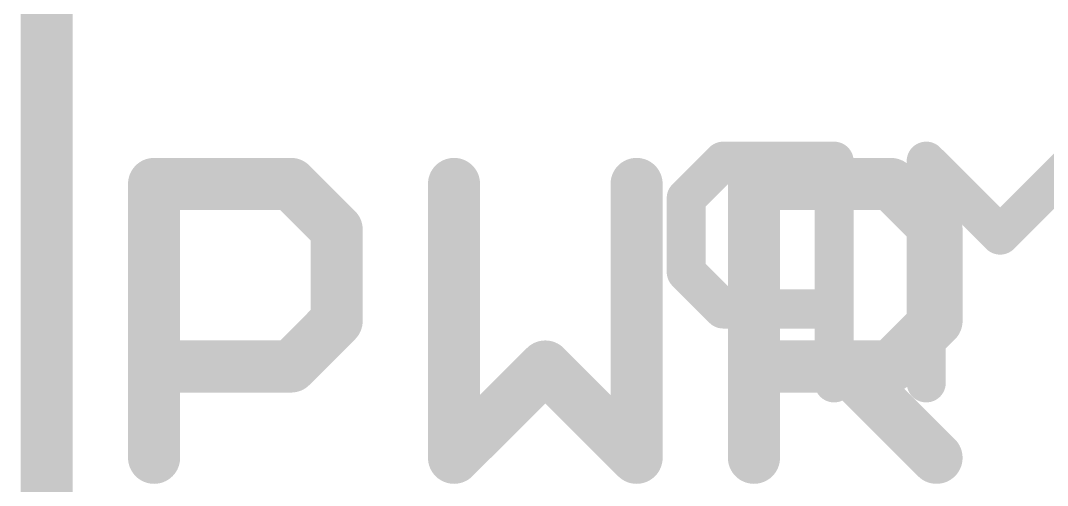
# Model space of a CAD drawing. Extents: x -19.1 to 20.4, y -11.4 to 20.4.
# Drawn here: x -0.102 to 3.902, y 7.931 to 9.744 of the extents above; entities that cross this region are included whole.
import ezdxf

# ---------------------------------------------------------------- set-up
doc = ezdxf.new("R2010")
doc.units = 0
for name, color, linetype in [('1', 12, 'CONTINUOUS'), ('16', 132, 'CONTINUOUS'), ('20', 53, 'CONTINUOUS'), ('21', 41, 'CONTINUOUS'), ('22', 40, 'CONTINUOUS')]:
    doc.layers.add(name, color=color, linetype=linetype)

msp = doc.modelspace()

# ---------------------------------------------------------------- linework, layer by layer
at = {"layer": '1', "const_width": 0.2032}
msp.add_lwpolyline([(0, 0), (0, 20.32)], dxfattribs=at)
at = {"layer": '16', "const_width": 0.2032}
msp.add_lwpolyline([(0, 0), (0, 20.32)], dxfattribs=at)
at = {"layer": '20', "const_width": 0.2032}
msp.add_lwpolyline([(0, 20.32), (0, 0)], dxfattribs=at)
at = {"layer": '21', "const_width": 0.2032}
for points in [[(0.4191, 8.0391), (0.4191, 9.1068)], [(0.4191, 9.1068), (0.953, 9.1068)], [(0.953, 9.1068), (1.1309, 8.9289)], [(1.5885, 9.1068), (1.5885, 8.0391)], [(2.3003, 8.0391), (2.3003, 9.1068)], [(2.7579, 8.0391), (2.7579, 9.1068)], [(2.7579, 9.1068), (3.2917, 9.1068)], [(3.2917, 9.1068), (3.4697, 8.9289)], [(1.1309, 8.9289), (1.1309, 8.573)], [(3.4697, 8.9289), (3.4697, 8.573)], [(1.1309, 8.573), (0.953, 8.395)], [(3.4697, 8.573), (3.2917, 8.395)], [(0.953, 8.395), (0.4191, 8.395)], [(1.5885, 8.0391), (1.9444, 8.395)], [(1.9444, 8.395), (2.3003, 8.0391)], [(3.2917, 8.395), (2.7579, 8.395)], [(3.1138, 8.395), (3.4697, 8.0391)]]:
    msp.add_lwpolyline(points, dxfattribs=at)
at = {"layer": '21', "const_width": 0.1016}
for points in [[(0.4699, 9.1068, 1), (0.3683, 9.1068)], [(0.4191, 9.1576, 1), (0.4191, 9.056)], [(0.9889, 9.1427, 1), (0.917, 9.0709)], [(0.953, 9.056, 1), (0.953, 9.1576)], [(1.6393, 9.1068, 1), (1.5377, 9.1068)], [(2.3511, 9.1068, 1), (2.2495, 9.1068)], [(2.8087, 9.1068, 1), (2.7071, 9.1068)], [(2.7579, 9.1576, 1), (2.7579, 9.056)], [(3.3277, 9.1427, 1), (3.2558, 9.0709)], [(3.2917, 9.056, 1), (3.2917, 9.1576)], [(1.1817, 8.9289, 1), (1.0801, 8.9289)], [(1.095, 8.8929, 1), (1.1668, 8.9648)], [(3.5205, 8.9289, 1), (3.4189, 8.9289)], [(3.4338, 8.8929, 1), (3.5056, 8.9648)], [(1.1668, 8.537, 1), (1.095, 8.6089)], [(3.5056, 8.537, 1), (3.4338, 8.6089)], [(1.0801, 8.573, 1), (1.1817, 8.573)], [(3.4189, 8.573, 1), (3.5205, 8.573)], [(0.4191, 8.4458, 1), (0.4191, 8.3442)], [(0.953, 8.3442, 1), (0.953, 8.4458)], [(1.9803, 8.4309, 1), (1.9085, 8.3591)], [(1.9803, 8.3591, 1), (1.9085, 8.4309)], [(2.7579, 8.4458, 1), (2.7579, 8.3442)], [(3.1497, 8.4309, 1), (3.0779, 8.3591)], [(3.2917, 8.3442, 1), (3.2917, 8.4458)], [(0.917, 8.4309, 1), (0.9889, 8.3591)], [(3.2558, 8.4309, 1), (3.3277, 8.3591)], [(0.3683, 8.0391, 1), (0.4699, 8.0391)], [(1.5526, 8.075, 1), (1.6244, 8.0032)], [(1.5377, 8.0391, 1), (1.6393, 8.0391)], [(2.2495, 8.0391, 1), (2.3511, 8.0391)], [(2.2644, 8.0032, 1), (2.3362, 8.075)], [(2.7071, 8.0391, 1), (2.8087, 8.0391)], [(3.4338, 8.0032, 1), (3.5056, 8.075)]]:
    msp.add_lwpolyline(points, format="xyb", dxfattribs=at)
at = {"layer": '22', "const_width": 0.1524}
for points in [[(2.638, 9.1955), (2.494, 9.0515)], [(3.0702, 9.1955), (2.638, 9.1955)], [(3.0702, 8.3312), (3.0702, 9.1955)], [(3.7176, 8.9074), (3.4295, 9.1955)], [(3.4295, 9.1955), (3.4295, 8.3312)], [(4.0057, 9.1955), (3.7176, 8.9074)], [(2.494, 9.0515), (2.494, 8.7634)], [(2.494, 8.7634), (2.638, 8.6193)], [(2.638, 8.6193), (3.0702, 8.6193)]]:
    msp.add_lwpolyline(points, dxfattribs=at)
at = {"layer": '22', "const_width": 0.0762}
for points in [[(2.638, 9.2336, 1), (2.638, 9.1574)], [(2.665, 9.1686, 1), (2.6111, 9.2225)], [(3.1083, 9.1955, 1), (3.0321, 9.1955)], [(3.0702, 9.1574, 1), (3.0702, 9.2336)], [(3.4564, 9.2225, 1), (3.4025, 9.1686)], [(3.4676, 9.1955, 1), (3.3914, 9.1955)], [(2.467, 9.0784, 1), (2.5209, 9.0245)], [(2.5321, 9.0515, 1), (2.4559, 9.0515)], [(3.6907, 8.9344, 1), (3.7445, 8.8805)], [(3.6907, 8.8805, 1), (3.7445, 8.9344)], [(2.5209, 8.7903, 1), (2.467, 8.7364)], [(2.4559, 8.7634, 1), (2.5321, 8.7634)], [(2.638, 8.6574, 1), (2.638, 8.5812)], [(3.0702, 8.5812, 1), (3.0702, 8.6574)], [(2.6111, 8.5924, 1), (2.665, 8.6463)], [(3.0321, 8.3312, 1), (3.1083, 8.3312)], [(3.3914, 8.3312, 1), (3.4676, 8.3312)]]:
    msp.add_lwpolyline(points, format="xyb", dxfattribs=at)

doc.saveas('drawing.dxf')
